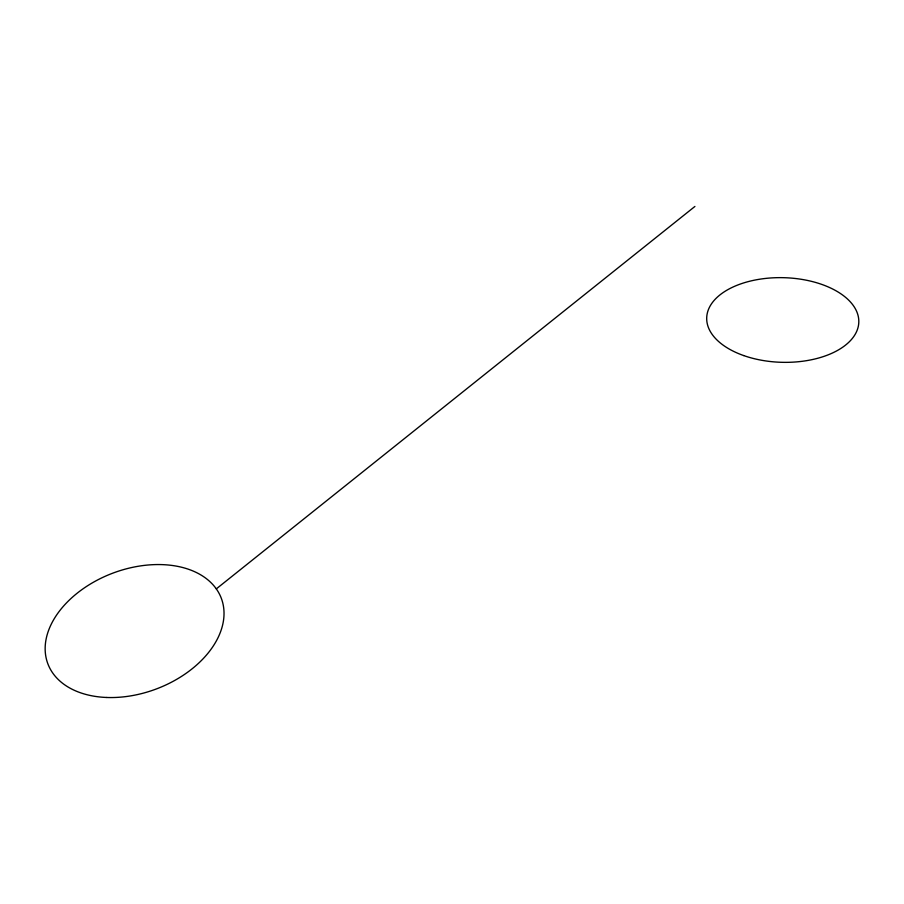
<?xml version="1.0" encoding="UTF-8"?>
<svg xmlns="http://www.w3.org/2000/svg" width="904" height="904" viewBox="0 0 904 904"><rect width="100%" height="100%" fill="white"/><g stroke="black" fill="none" stroke-linecap="round" stroke-linejoin="round"><path stroke-width="1.36" d="M216.316 588.877L694.916 206.451M106.774 697.481A92.716 61.867 -20.7 0 0 222.09 600.538A92.716 61.867 -20.7 0 0 74.874 595.081A92.716 61.867 -20.7 0 0 106.774 697.481M743.687 355.566A76.072 42.319 1.6 0 0 858.8 322.174A76.072 42.319 1.6 0 0 745.8 282.285A76.072 42.319 1.6 0 0 743.687 355.566"/></g></svg>
